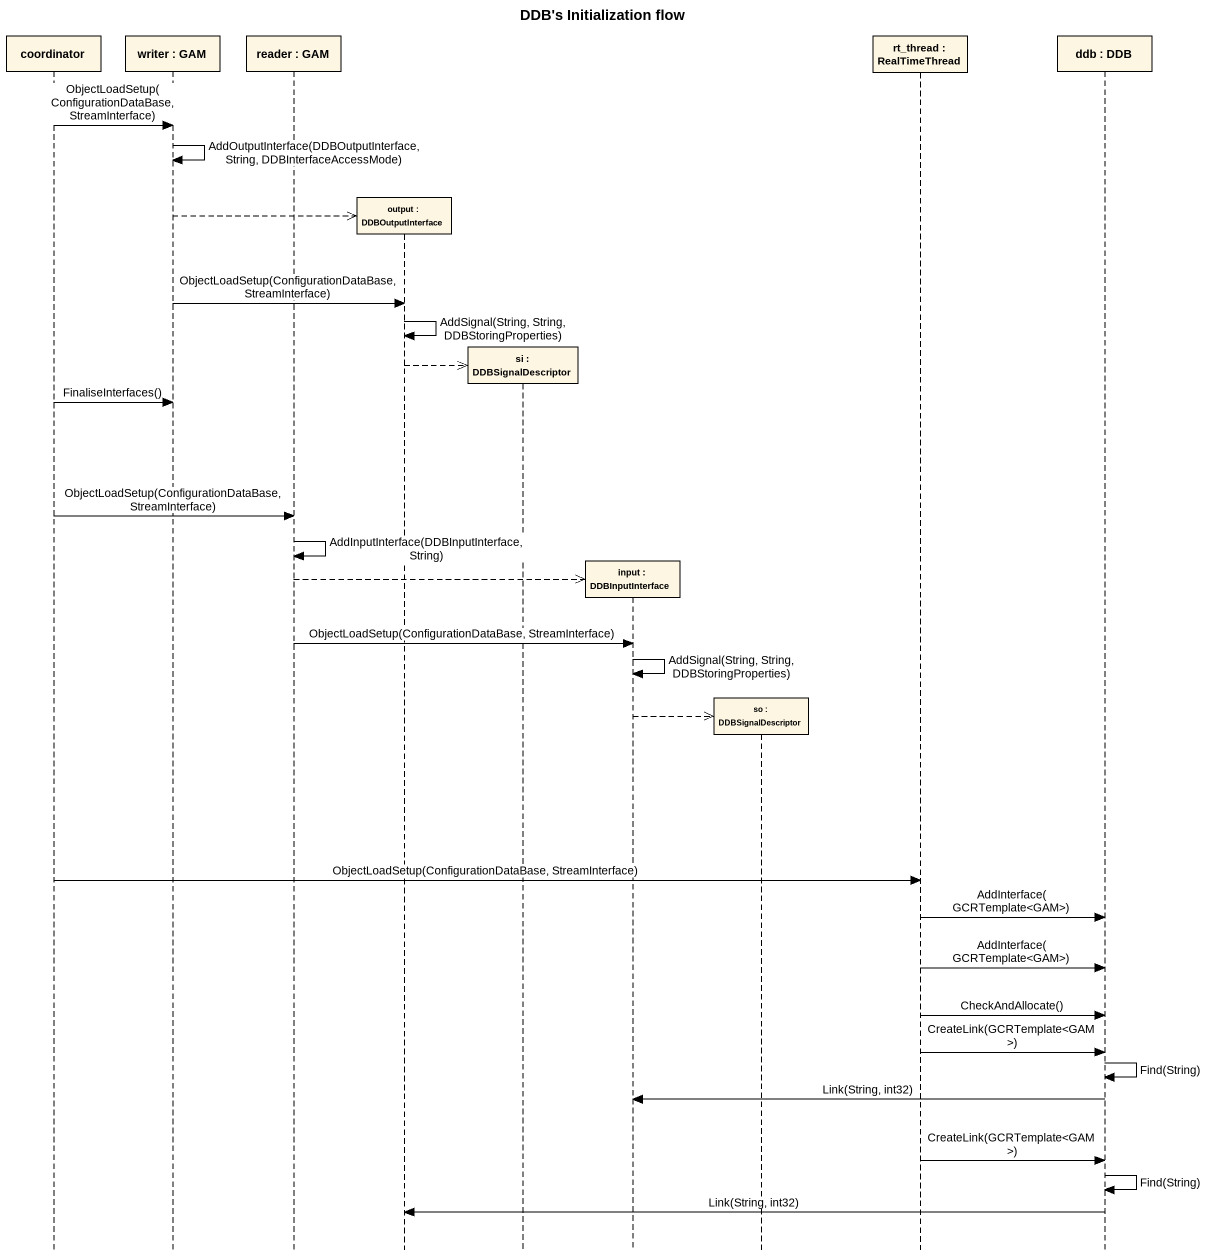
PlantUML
@startuml
title DDB's Initialization flow
hide footbox
participant coordinator
participant "writer : GAM" as writer
participant "reader : GAM" as reader
participant "output : DDBOutputInterface" as output
participant "si : DDBSignalDescriptor" as si
participant "input : DDBInputInterface" as input
participant "so : DDBSignalDescriptor" as so
participant "rt_thread : RealTimeThread" as rt_thread
participant "ddb : DDB" as ddb

coordinator -> writer : ObjectLoadSetup(ConfigurationDataBase, StreamInterface)
writer -> writer : AddOutputInterface(DDBOutputInterface, String, DDBInterfaceAccessMode)
writer -->> output **
writer -> output : ObjectLoadSetup(ConfigurationDataBase, StreamInterface)
output -> output : AddSignal(String, String, DDBStoringProperties)
output -->> si **
coordinator -> writer : FinaliseInterfaces()
coordinator -> reader : ObjectLoadSetup(ConfigurationDataBase, StreamInterface)
reader -> reader : AddInputInterface(DDBInputInterface, String)
reader -->> input **
reader -> input : ObjectLoadSetup(ConfigurationDataBase, StreamInterface)
input -> input : AddSignal(String, String, DDBStoringProperties)
input -->> so **
coordinator -> rt_thread : ObjectLoadSetup(ConfigurationDataBase, StreamInterface)
rt_thread -> ddb : AddInterface(GCRTemplate<GAM>)
rt_thread -> ddb : AddInterface(GCRTemplate<GAM>)
rt_thread -> ddb : CheckAndAllocate()
rt_thread -> ddb : CreateLink(GCRTemplate<GAM>)
ddb -> ddb : Find(String)
ddb -> input : Link(String, int32)
rt_thread -> ddb : CreateLink(GCRTemplate<GAM>)
ddb -> ddb : Find(String)
ddb -> output : Link(String, int32)
@enduml
